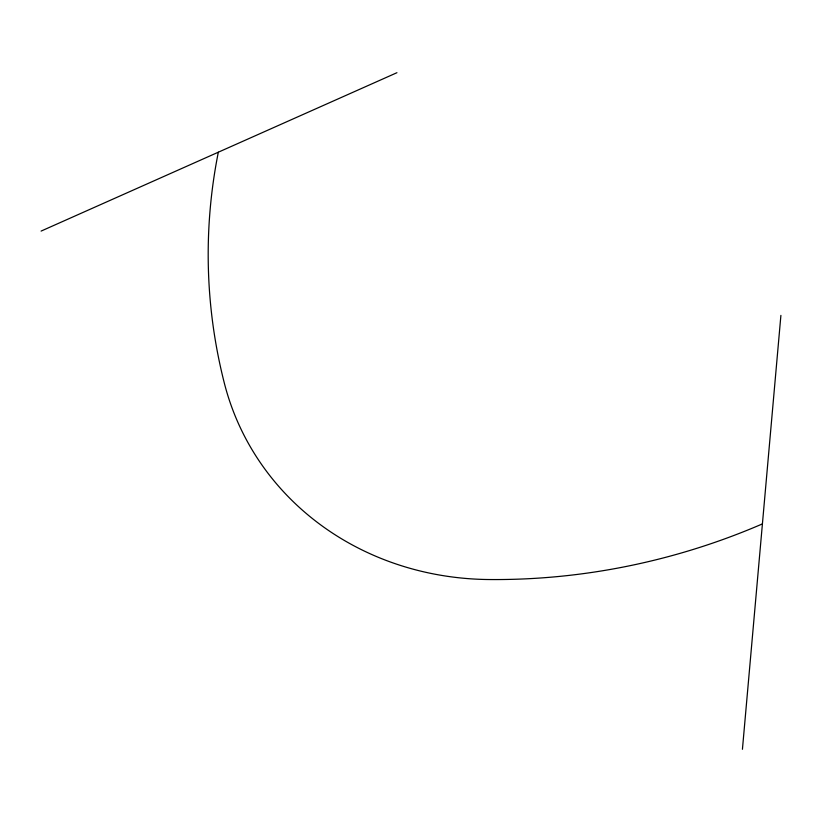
<?xml version="1.0" encoding="UTF-8"?>
<svg xmlns="http://www.w3.org/2000/svg" width="822" height="822" viewBox="0 0 822 822"><rect width="100%" height="100%" fill="white"/><g stroke="black" fill="none" stroke-linecap="round" stroke-linejoin="round"><path stroke-width="1.23" d="M742.43 749.294L780.9 315.401M41.1 231.085L396.934 72.706M762.415 523.902A591.121 511.942 -17.8 0 1 488.761 579.531A294.235 270.921 -21 0 1 224.293 382.96A648.99 580.589 -1 0 1 218.333 152.204"/></g></svg>
